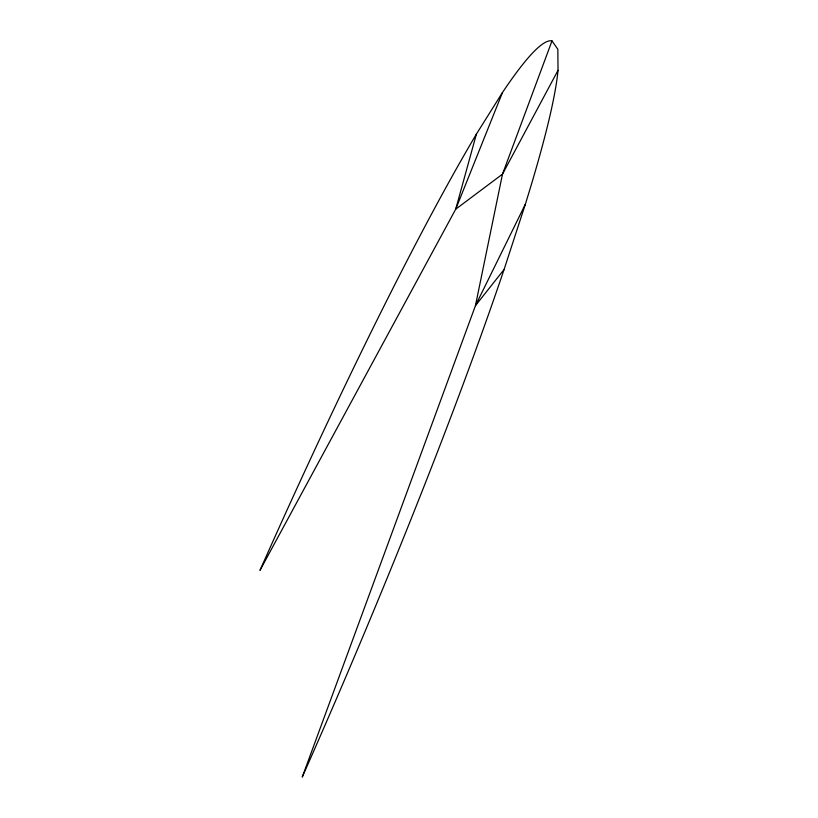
<?xml version="1.0" encoding="UTF-8"?>
<svg xmlns="http://www.w3.org/2000/svg" width="818" height="818" viewBox="0 0 818 818"><rect width="100%" height="100%" fill="white"/><g stroke="black" fill="none" stroke-linecap="round" stroke-linejoin="round"><path stroke-width="1.23" d="M476.403 134.091L455.728 209.173L259.971 570.361A688.47 60.716 -66.7 0 1 476.403 134.091L502.477 92.506A688.47 60.716 -66.7 0 1 552.007 40.9L557.835 49.254L558.029 70.328A688.47 60.716 -66.7 0 1 525.33 204.275L504.082 269.48A688.47 60.716 -66.7 0 1 302.241 777.1L475.452 305.656L525.33 204.275M552.007 40.9L502.487 174.152L475.452 305.656L504.082 269.48M502.477 92.506L455.728 209.173L502.487 174.152L558.029 70.328"/></g></svg>
